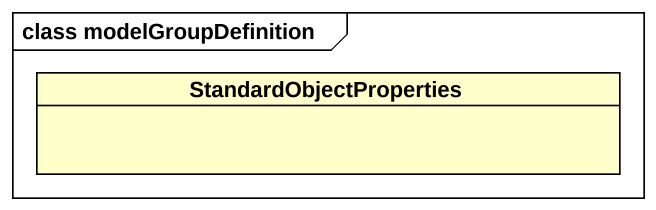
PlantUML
@startuml
mainframe class modelGroupDefinition
hide circle
hide empty members
class StandardObjectProperties
@enduml
